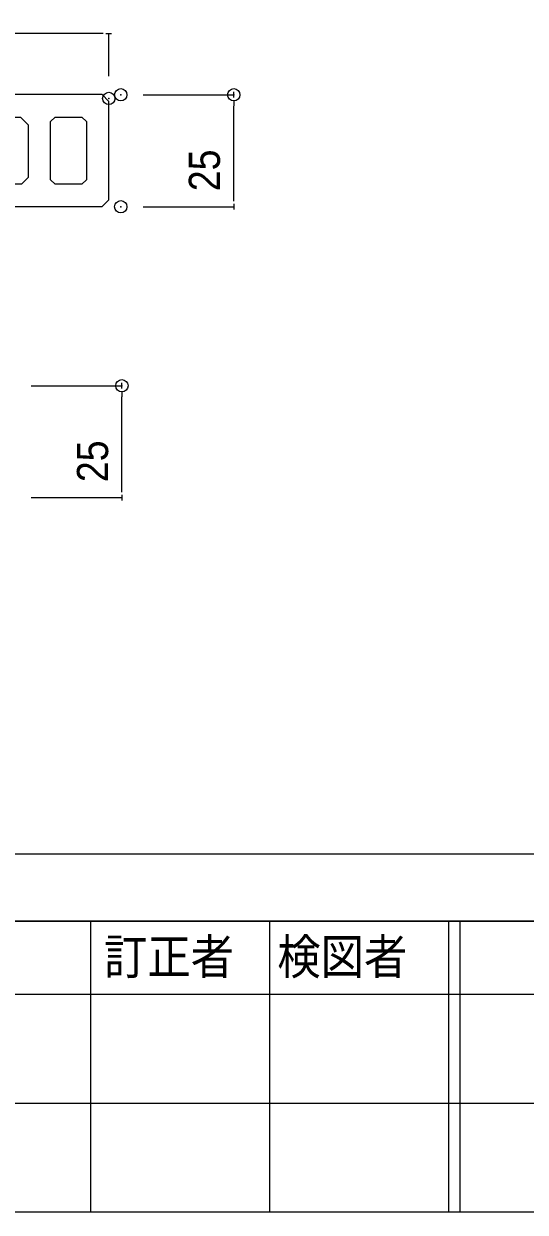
# Model space of a CAD drawing. Units: millimetres, scale not verified. Extents: x -1200 to 1200, y -500 to 500.
# Drawn here: x 139.6 to 162, y -113 to -59.9 of the extents above; entities that cross this region are included whole.
import ezdxf
from ezdxf.enums import TextEntityAlignment as Align

# ---------------------------------------------------------------- set-up
doc = ezdxf.new("R2010")
doc.units = ezdxf.units.MM
doc.header["$LTSCALE"] = 1.1
doc.header["$PDMODE"] = 32
doc.header["$PDSIZE"] = 0.55
for name, color, linetype, lineweight in [('0-0_一般', 7, 'Continuous', 9), ('0-1_0', 7, 'Continuous', 9), ('0-4_ルーバー', 7, 'Continuous', 9)]:
    doc.layers.add(name, color=color, linetype=linetype, lineweight=lineweight)
doc.layers.add('0-A_Defpoints', color=7, linetype='Continuous')
doc.styles.add('Osaka', font='')
doc.styles.add('ＭＳ ゴシック', font='')
doc.styles.get('Osaka').set_extended_font_data('Osaka')
doc.styles.get('ＭＳ ゴシック').set_extended_font_data('MS Gothic')

# ---------------------------------------------------------------- blocks, each defined once
blk = doc.blocks.new('グループ-52-1')
at = {"layer": '0-4_ルーバー'}
for points in [[(119335.58, 175665.98), (119335.58, 175555.98), (119343.08, 175548.48), (119828.08, 175548.48), (119835.58, 175555.98), (119835.58, 175665.98), (119828.08, 175673.48), (119343.08, 175673.48)], [(119400.59, 175578.48), (119395.59, 175573.48), (119365.58, 175573.48), (119360.58, 175578.48), (119360.58, 175643.48), (119365.58, 175648.48), (119395.59, 175648.48), (119400.59, 175643.48)], [(119434.34, 175648.48), (119448.09, 175648.48), (119451.84, 175638.48), (119476.84, 175638.48), (119480.6, 175648.48), (119494.35, 175648.48), (119503.1, 175639.73), (119503.1, 175580.98), (119495.6, 175573.48), (119480.6, 175573.48), (119476.84, 175583.48), (119451.84, 175583.48), (119448.09, 175573.48), (119433.09, 175573.48), (119425.59, 175580.98), (119425.59, 175639.73)], [(119569.35, 175648.48), (119574.35, 175643.48), (119574.35, 175578.48), (119569.35, 175573.48), (119530.6, 175573.48), (119525.6, 175578.48), (119525.6, 175643.48), (119530.6, 175648.48)], [(119596.86, 175578.48), (119596.86, 175643.48), (119601.86, 175648.48), (119640.61, 175648.48), (119645.61, 175643.48), (119645.61, 175578.48), (119640.61, 175573.48), (119601.86, 175573.48)], [(119738.12, 175573.48), (119723.12, 175573.48), (119719.37, 175583.48), (119694.37, 175583.48), (119690.62, 175573.48), (119675.61, 175573.48), (119668.11, 175580.98), (119668.11, 175639.73), (119676.86, 175648.48), (119690.62, 175648.48), (119694.37, 175638.48), (119719.37, 175638.48), (119723.12, 175648.48), (119736.87, 175648.48), (119745.62, 175639.73), (119745.62, 175580.98)], [(119805.63, 175648.48), (119810.63, 175643.48), (119810.63, 175578.48), (119805.63, 175573.48), (119775.62, 175573.48), (119770.62, 175578.48), (119770.62, 175643.48), (119775.62, 175648.48)]]:
    blk.add_lwpolyline(points, close=True, dxfattribs=at)
blk = doc.blocks.new('_DOT')
at = {"layer": '0-1_0'}
for p, q in [((-2.5, 0), (-5, 0)), ((-1.25, 0), (1.25, 0))]:
    blk.add_line(p, q, dxfattribs=at)

msp = doc.modelspace()

# ---------------------------------------------------------------- linework, layer by layer
at = {"layer": '0-0_一般'}
for p, q in [((142.921, -60.331), (123.923, -60.331)), ((143.422, -62.231), (143.422, -60.331)), ((144.96, -63.068), (149.01, -63.068)), ((149.01, -67.568), (149.01, -63.569)), ((144.96, -68.068), (149.01, -68.068)), ((139.96, -76.068), (144.01, -76.068)), ((144.01, -80.568), (144.01, -76.569)), ((139.96, -81.068), (144.01, -81.068)), ((222.607, -97), (102.607, -97)), ((142.607, -100), (142.607, -113)), ((150.607, -100), (150.607, -113)), ((158.607, -100), (158.607, -113)), ((159.107, -100), (159.107, -113)), ((98.607, -103.25), (218.607, -103.25)), ((98.607, -108.125), (218.607, -108.125))]:
    msp.add_line(p, q, dxfattribs=at)
for points in [[(98.607, 160), (498.607, 160), (498.607, -100), (98.607, -100)], [(98.607, -100), (498.607, -100), (498.607, -113), (98.607, -113)]]:
    msp.add_lwpolyline(points, close=True, dxfattribs=at)
at = {"layer": '0-A_Defpoints'}
for p in [(143.422, -63.231), (143.96, -63.068), (149.01, -63.068), (143.96, -68.068), (144.01, -76.068)]:
    msp.add_point(p, dxfattribs=at)

# ---------------------------------------------------------------- block references
at = {"layer": '0-0_一般', "xscale": 0.1001489, "yscale": 0.1001489}
msp.add_blockref('_DOT', (143.422, -60.331), dxfattribs=at)
for p, rotation in [((149.01, -63.068), 90), ((149.01, -68.068), 270), ((144.01, -76.068), 90), ((144.01, -81.068), 270)]:
    msp.add_blockref('_DOT', p, dxfattribs=dict(at, rotation=rotation))
at = {"layer": '0-4_ルーバー', "xscale": 0.04, "yscale": 0.04}
msp.add_blockref('グループ-52-1', (-4650, -7090), dxfattribs=at)

# ---------------------------------------------------------------- texts
at = {"layer": '0-0_一般', "style": 'Osaka', "width": 0.9}
for p in [(148.81, -67.378), (143.81, -80.378)]:
    msp.add_text('25', height=1.393, rotation=90, dxfattribs=at).set_placement(p, align=Align.BOTTOM_LEFT)
at = {"layer": '0-0_一般', "style": 'ＭＳ ゴシック', "width": 0.9}
msp.add_text('訂正者\u3000検図者', height=1.576, dxfattribs=at).set_placement((143.217, -102.84), align=Align.BOTTOM_LEFT)

doc.saveas('drawing.dxf')
